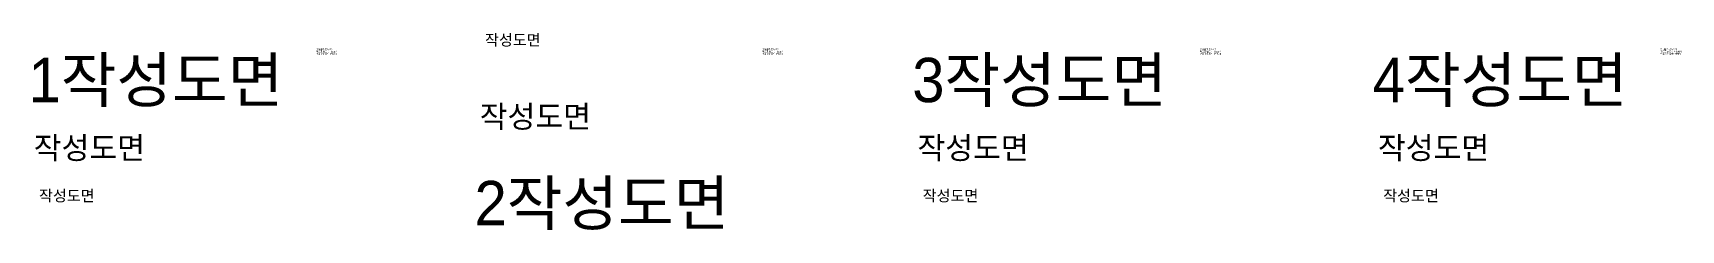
# Model space of a CAD drawing. Extents: x 368500 to 890757, y 188188 to 250566.
import ezdxf

# ---------------------------------------------------------------- set-up
doc = ezdxf.new("R2010")
doc.units = 0
doc.header["$MEASUREMENT"] = 0
doc.layers.add('A-DIM', color=7, linetype='CONTINUOUS')
doc.styles.add('Gtx', font='')
doc.styles.get('Gtx').set_extended_font_data('Dotum')

msp = doc.modelspace()

# ---------------------------------------------------------------- texts
at = {"layer": 'A-DIM', "style": 'Gtx'}
for s, height, p in [('동해물과 백두산이', 500, (458254, 245173)), ('작성도면', 3513, (511743, 246603)), ('동해물과 백두산이', 500, (599588, 245173)), ('동해물과 백두산이', 500, (738290, 245173)), ('동해물과 백두산이', 500, (884208, 245173)), ('1작성도면', 14052.1, (367099, 228651)), ('보우하사 우리나라만세', 500, (458254, 243673)), ('마르고 닳도록 하느님이', 500, (458254, 244423)), ('보우하사 우리나라만세', 500, (599588, 243673)), ('마르고 닳도록 하느님이', 500, (599588, 244423)), ('3작성도면', 14052.1, (647135, 228651)), ('보우하사 우리나라만세', 500, (738290, 243673)), ('마르고 닳도록 하느님이', 500, (738290, 244423)), ('4작성도면', 14052.1, (793054, 228651)), ('보우하사 우리나라만세', 500, (884208, 243673)), ('마르고 닳도록 하느님이', 500, (884208, 244423)), ('작성도면', 7026, (510073, 220598)), ('작성도면', 7026, (368738, 210687)), ('작성도면', 7026, (648774, 210687)), ('작성도면', 7026, (794693, 210687)), ('2작성도면', 14052.1, (508434, 189683)), ('작성도면', 3513, (370408, 197273)), ('작성도면', 3513, (650444, 197273)), ('작성도면', 3513, (796363, 197273))]:
    msp.add_text(s, height=height, dxfattribs=at).set_placement(p)

doc.saveas('drawing.dxf')
